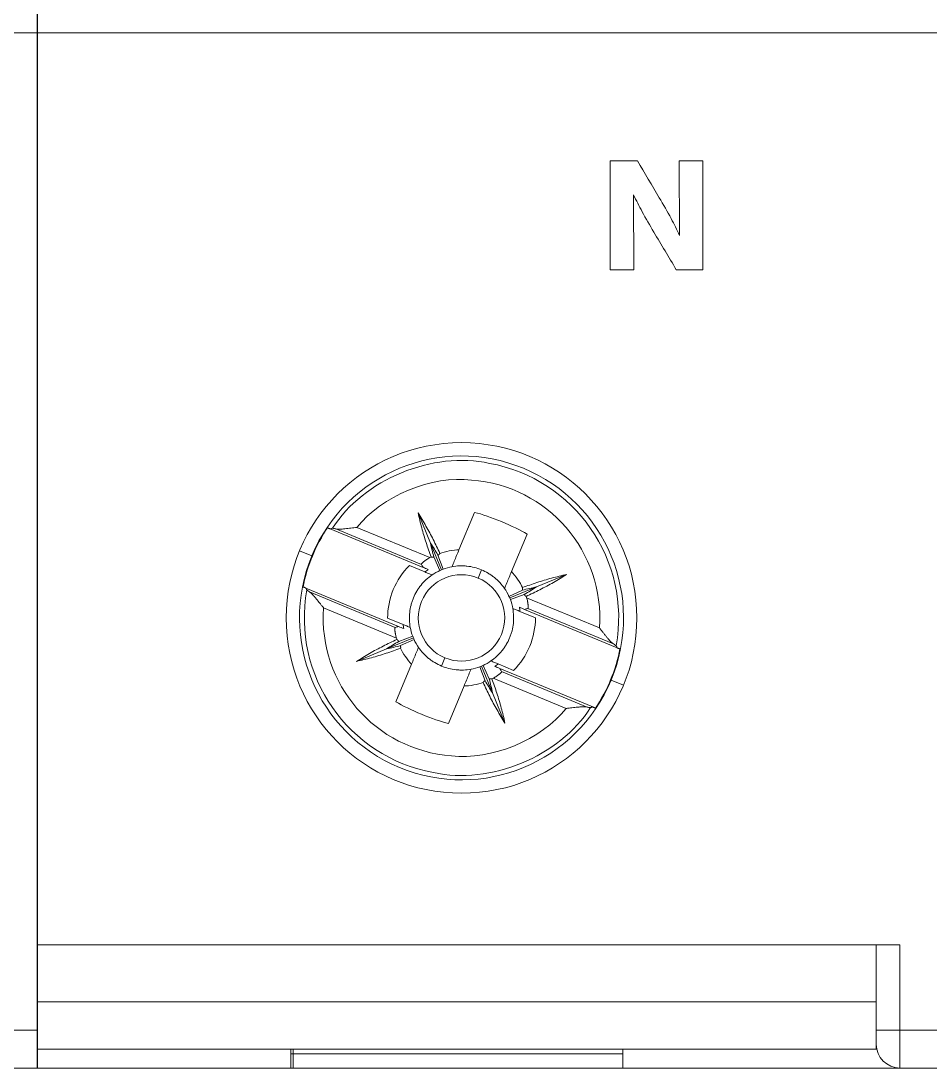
# Model space of a CAD drawing. Header units: millimetres. Extents: x 4137 to 6698, y 1400 to 3585.
# Drawn here: x 4670.22 to 4689.4, y 2776.75 to 2798.86 of the extents above; entities that cross this region are included whole.
import ezdxf

# ---------------------------------------------------------------- set-up
doc = ezdxf.new("R2010")
doc.units = ezdxf.units.MM
doc.layers.add('000-PI-Oprema', color=30, linetype='Continuous', lineweight=5)

msp = doc.modelspace()

# ---------------------------------------------------------------- linework, layer by layer
at = {"layer": '000-PI-Oprema', "color": 0, "linetype": 'ByBlock', "lineweight": 0, "ltscale": 0.25}
for p, q in [((4670.57, 2799.107), (4670.57, 2798.607)), ((4670.57, 2798.607), (4635.165, 2798.607)), ((4670.57, 2777.554), (4670.57, 2798.607)), ((4653.368, 2777.554), (4670.57, 2777.554)), ((4670.57, 2777.554), (4670.57, 2776.754)), ((4670.57, 2776.754), (4653.368, 2776.754))]:
    msp.add_line(p, q, dxfattribs=at)
for points in [[(4670.565, 2798.607), (4670.565, 2799.107)], [(4705.97, 2798.607), (4670.565, 2798.607)], [(4670.565, 2779.354), (4670.565, 2798.607)], [(4682.655, 2795.906), (4683.227, 2795.906)], [(4682.655, 2793.606), (4682.655, 2795.906)], [(4684.119, 2794.33), (4684.112, 2795.906)], [(4684.112, 2795.906), (4684.609, 2795.906)], [(4684.609, 2795.906), (4684.609, 2793.606)], [(4683.145, 2795.187), (4683.154, 2793.606)], [(4683.154, 2793.606), (4682.655, 2793.606)], [(4682.655, 2793.606), (4683.154, 2793.606)], [(4684.609, 2793.606), (4684.048, 2793.606)], [(4684.048, 2793.606), (4684.609, 2793.606)], [(4678.599, 2788.473), (4678.863, 2787.836)], [(4679.791, 2788.484), (4679.462, 2787.691)], [(4676.748, 2788.134), (4678.707, 2787.322)], [(4678.671, 2787.385), (4676.862, 2788.136)], [(4677.311, 2788.165), (4678.848, 2787.528)], [(4680.9, 2788.024), (4680.571, 2787.232)], [(4676.359, 2787.564), (4676.098, 2787.673)], [(4678.863, 2787.836), (4679.096, 2787.272)], [(4676.359, 2787.564), (4676.37, 2787.56)], [(4679.062, 2787.257), (4678.932, 2787.544)], [(4679.02, 2787.58), (4679.13, 2787.285)], [(4678.743, 2787.225), (4678.416, 2787.36)], [(4679.938, 2787.272), (4679.866, 2787.097)], [(4681.097, 2786.909), (4681.734, 2787.173)], [(4676.231, 2786.886), (4678.189, 2786.075)], [(4678.119, 2786.055), (4676.31, 2786.805)], [(4680.518, 2786.71), (4680.805, 2786.84)], [(4680.533, 2786.676), (4681.097, 2786.909)], [(4680.841, 2786.751), (4680.547, 2786.641)], [(4680.889, 2786.681), (4682.426, 2786.044)], [(4676.606, 2786.466), (4678.144, 2785.829)], [(4681.076, 2786.258), (4680.749, 2786.393)], [(4680.843, 2786.436), (4682.802, 2785.623)], [(4682.723, 2785.705), (4680.914, 2786.455)], [(4677.957, 2786.253), (4678.284, 2786.117)], [(4677.936, 2785.601), (4678.5, 2785.834)], [(4678.192, 2785.758), (4678.486, 2785.869)], [(4678.515, 2785.801), (4678.228, 2785.67)], [(4677.299, 2785.338), (4677.936, 2785.601)], [(4678.462, 2785.278), (4678.133, 2784.486)], [(4679.095, 2785.239), (4679.167, 2785.413)], [(4680.013, 2784.93), (4679.902, 2785.225)], [(4679.937, 2785.238), (4680.17, 2784.674)], [(4679.971, 2785.253), (4680.101, 2784.967)], [(4680.29, 2785.284), (4680.616, 2785.149)], [(4680.326, 2785.189), (4682.284, 2784.376)], [(4682.171, 2784.374), (4680.362, 2785.125)], [(4679.57, 2784.819), (4679.242, 2784.026)], [(4680.185, 2784.983), (4681.722, 2784.345)], [(4682.674, 2784.945), (4682.663, 2784.95)], [(4682.674, 2784.945), (4682.935, 2784.837)], [(4680.17, 2784.674), (4680.434, 2784.037)], [(4670.565, 2779.354), (4688.768, 2779.354)], [(4688.268, 2779.354), (4670.565, 2779.354)], [(4670.565, 2779.354), (4670.565, 2778.154)], [(4688.268, 2779.354), (4688.268, 2778.154)], [(4688.768, 2779.354), (4688.768, 2777.554)], [(4670.565, 2778.154), (4688.268, 2778.154)], [(4670.565, 2777.154), (4670.565, 2778.154)], [(4688.268, 2778.154), (4688.268, 2777.154)], [(4688.268, 2777.554), (4688.768, 2777.554)], [(4688.768, 2777.554), (4705.97, 2777.554)], [(4688.768, 2777.554), (4688.768, 2776.754)], [(4688.268, 2777.154), (4670.565, 2777.154)], [(4670.565, 2776.754), (4670.565, 2777.154)], [(4675.916, 2777.154), (4675.916, 2776.754)], [(4675.916, 2777.054), (4675.966, 2777.054)], [(4675.966, 2777.154), (4675.966, 2777.054)], [(4675.966, 2776.754), (4675.966, 2777.054)], [(4675.966, 2777.054), (4682.917, 2777.054)], [(4682.917, 2776.754), (4682.917, 2777.154)], [(4675.916, 2776.754), (4670.565, 2776.754)], [(4675.966, 2776.754), (4675.916, 2776.754)], [(4682.917, 2776.754), (4675.966, 2776.754)], [(4688.768, 2776.754), (4682.917, 2776.754)], [(4705.97, 2776.754), (4688.768, 2776.754)]]:
    msp.add_lwpolyline(points, dxfattribs=at)
for points, knots in [([(4683.227, 2795.906), (4683.381, 2795.647), (4683.535, 2795.387), (4683.689, 2795.126), (4683.775, 2794.98), (4683.861, 2794.834), (4683.941, 2794.684), (4684.003, 2794.568), (4684.061, 2794.448), (4684.119, 2794.33)], [0, 0, 0, 0, 1, 1, 1, 2, 2, 2, 3, 3, 3, 3]), ([(4684.048, 2793.606), (4683.89, 2793.87), (4683.732, 2794.136), (4683.574, 2794.401), (4683.49, 2794.543), (4683.407, 2794.685), (4683.328, 2794.83), (4683.265, 2794.948), (4683.205, 2795.068), (4683.145, 2795.187)], [0, 0, 0, 0, 1, 1, 1, 2, 2, 2, 3, 3, 3, 3]), ([(4683.145, 2795.187), (4683.205, 2795.068), (4683.265, 2794.948), (4683.328, 2794.83), (4683.407, 2794.685), (4683.49, 2794.543), (4683.574, 2794.401), (4683.732, 2794.136), (4683.89, 2793.87), (4684.048, 2793.606)], [0, 0, 0, 0, 1, 1, 1, 2, 2, 2, 3, 3, 3, 3]), ([(4682.674, 2784.945), (4683.397, 2786.689), (4682.57, 2788.69), (4680.826, 2789.413), (4679.082, 2790.136), (4677.082, 2789.308), (4676.359, 2787.564)], [0, 0, 0, 0, 1, 1, 1, 2, 2, 2, 2]), ([(4683.217, 2786.255), (4683.217, 2788.299), (4681.56, 2789.955), (4679.517, 2789.955), (4677.473, 2789.955), (4675.816, 2788.299), (4675.816, 2786.255), (4675.816, 2784.212), (4677.473, 2782.555), (4679.517, 2782.555), (4681.56, 2782.555), (4683.217, 2784.212), (4683.217, 2786.255), (4683.217, 2786.255), (4683.217, 2786.255), (4683.217, 2786.255)], [0, 0, 0, 0, 1, 1, 1, 2, 2, 2, 3, 3, 3, 4, 4, 4, 5, 5, 5, 5]), ([(4676.793, 2788.147), (4677.444, 2789.176), (4678.919, 2789.787), (4680.107, 2789.518), (4681.909, 2789.192), (4683.106, 2787.467), (4682.78, 2785.665)], [0, 0, 0, 0, 1, 1, 1, 2, 2, 2, 2]), ([(4677.311, 2788.165), (4677.819, 2788.822), (4678.904, 2789.271), (4679.727, 2789.165), (4681.335, 2789.049), (4682.543, 2787.651), (4682.426, 2786.044)], [0, 0, 0, 0, 1, 1, 1, 2, 2, 2, 2]), ([(4678.876, 2787.542), (4678.838, 2787.642), (4678.803, 2787.744), (4678.77, 2787.846), (4678.737, 2787.949), (4678.706, 2788.053), (4678.677, 2788.157), (4678.649, 2788.262), (4678.623, 2788.367), (4678.599, 2788.473)], [0, 0, 0, 0, 1, 1, 1, 2, 2, 2, 3, 3, 3, 3]), ([(4678.599, 2788.473), (4678.657, 2788.381), (4678.713, 2788.288), (4678.767, 2788.194), (4678.82, 2788.1), (4678.872, 2788.005), (4678.921, 2787.909), (4678.969, 2787.813), (4679.016, 2787.716), (4679.06, 2787.618)], [0, 0, 0, 0, 1, 1, 1, 2, 2, 2, 3, 3, 3, 3]), ([(4676.748, 2788.134), (4676.742, 2788.136), (4676.736, 2788.139), (4676.729, 2788.142), (4676.723, 2788.145), (4676.716, 2788.147), (4676.71, 2788.149), (4676.703, 2788.152), (4676.697, 2788.155), (4676.69, 2788.158)], [0, 0, 0, 0, 1, 1, 1, 2, 2, 2, 3, 3, 3, 3]), ([(4676.793, 2788.147), (4676.785, 2788.145), (4676.778, 2788.143), (4676.771, 2788.14), (4676.763, 2788.138), (4676.756, 2788.136), (4676.748, 2788.134)], [0, 0, 0, 0, 1, 1, 1, 2, 2, 2, 2]), ([(4676.793, 2788.147), (4676.797, 2788.148), (4676.805, 2788.148), (4676.817, 2788.146), (4676.822, 2788.145), (4676.829, 2788.144), (4676.837, 2788.142), (4676.844, 2788.14), (4676.853, 2788.138), (4676.862, 2788.136)], [0, 0, 0, 0, 1, 1, 1, 2, 2, 2, 3, 3, 3, 3]), ([(4676.862, 2788.136), (4676.872, 2788.133), (4676.884, 2788.131), (4676.899, 2788.13), (4676.913, 2788.129), (4676.928, 2788.129), (4676.945, 2788.129), (4676.962, 2788.13), (4676.979, 2788.131), (4676.998, 2788.132), (4677.017, 2788.134), (4677.036, 2788.135), (4677.056, 2788.137), (4677.076, 2788.139), (4677.097, 2788.141), (4677.118, 2788.143), (4677.139, 2788.146), (4677.161, 2788.148), (4677.182, 2788.151), (4677.204, 2788.153), (4677.226, 2788.156), (4677.247, 2788.158), (4677.268, 2788.16), (4677.29, 2788.163), (4677.311, 2788.165)], [0, 0, 0, 0, 1, 1, 1, 2, 2, 2, 3, 3, 3, 4, 4, 4, 5, 5, 5, 6, 6, 6, 7, 7, 7, 8, 8, 8, 8]), ([(4678.863, 2787.836), (4678.872, 2787.786), (4678.883, 2787.737), (4678.895, 2787.689), (4678.906, 2787.64), (4678.918, 2787.592), (4678.932, 2787.544)], [0, 0, 0, 0, 1, 1, 1, 2, 2, 2, 2]), ([(4678.863, 2787.836), (4678.89, 2787.794), (4678.917, 2787.752), (4678.943, 2787.709), (4678.969, 2787.666), (4678.995, 2787.624), (4679.02, 2787.58)], [0, 0, 0, 0, 1, 1, 1, 2, 2, 2, 2]), ([(4679.462, 2787.691), (4679.446, 2787.651), (4679.429, 2787.611), (4679.412, 2787.571), (4679.396, 2787.531), (4679.38, 2787.492), (4679.364, 2787.453), (4679.347, 2787.414), (4679.331, 2787.375), (4679.315, 2787.336)], [0, 0, 0, 0, 1, 1, 1, 2, 2, 2, 3, 3, 3, 3]), ([(4676.359, 2787.564), (4675.635, 2785.821), (4676.463, 2783.82), (4678.207, 2783.098), (4679.951, 2782.374), (4681.951, 2783.202), (4682.674, 2784.945)], [0, 0, 0, 0, 1, 1, 1, 2, 2, 2, 2]), ([(4678.848, 2787.528), (4678.824, 2787.515), (4678.801, 2787.502), (4678.779, 2787.487), (4678.768, 2787.48), (4678.758, 2787.473), (4678.748, 2787.466), (4678.738, 2787.458), (4678.728, 2787.451), (4678.72, 2787.444), (4678.716, 2787.44), (4678.712, 2787.437), (4678.708, 2787.434), (4678.704, 2787.43), (4678.7, 2787.427), (4678.697, 2787.424), (4678.694, 2787.42), (4678.691, 2787.418), (4678.688, 2787.415), (4678.686, 2787.412), (4678.683, 2787.409), (4678.681, 2787.407), (4678.677, 2787.401), (4678.673, 2787.397), (4678.672, 2787.394), (4678.67, 2787.39), (4678.67, 2787.387), (4678.671, 2787.385)], [0, 0, 0, 0, 1, 1, 1, 2, 2, 2, 3, 3, 3, 4, 4, 4, 5, 5, 5, 6, 6, 6, 7, 7, 7, 8, 8, 8, 9, 9, 9, 9]), ([(4678.932, 2787.544), (4678.927, 2787.542), (4678.923, 2787.542), (4678.919, 2787.541), (4678.915, 2787.54), (4678.912, 2787.54), (4678.908, 2787.54), (4678.905, 2787.539), (4678.902, 2787.539), (4678.899, 2787.539), (4678.896, 2787.539), (4678.894, 2787.539), (4678.891, 2787.539), (4678.888, 2787.54), (4678.886, 2787.54), (4678.883, 2787.54), (4678.881, 2787.541), (4678.878, 2787.541), (4678.876, 2787.542)], [0, 0, 0, 0, 1, 1, 1, 2, 2, 2, 3, 3, 3, 4, 4, 4, 5, 5, 5, 6, 6, 6, 6]), ([(4679.06, 2787.618), (4679.059, 2787.616), (4679.058, 2787.614), (4679.056, 2787.612), (4679.055, 2787.61), (4679.053, 2787.608), (4679.052, 2787.606), (4679.05, 2787.604), (4679.048, 2787.602), (4679.046, 2787.6), (4679.044, 2787.597), (4679.042, 2787.595), (4679.039, 2787.593), (4679.037, 2787.591), (4679.034, 2787.589), (4679.031, 2787.587), (4679.027, 2787.585), (4679.024, 2787.582), (4679.02, 2787.58)], [0, 0, 0, 0, 1, 1, 1, 2, 2, 2, 3, 3, 3, 4, 4, 4, 5, 5, 5, 6, 6, 6, 6]), ([(4678.416, 2787.36), (4678.274, 2787.219), (4678.156, 2787.043), (4678.077, 2786.852), (4677.998, 2786.661), (4677.957, 2786.454), (4677.957, 2786.253)], [0, 0, 0, 0, 1, 1, 1, 2, 2, 2, 2]), ([(4679.167, 2785.413), (4678.702, 2785.606), (4678.481, 2786.139), (4678.674, 2786.605), (4678.867, 2787.07), (4679.4, 2787.29), (4679.866, 2787.097)], [0, 0, 0, 0, 1, 1, 1, 2, 2, 2, 2]), ([(4678.671, 2787.385), (4678.677, 2787.375), (4678.683, 2787.364), (4678.689, 2787.354), (4678.695, 2787.343), (4678.701, 2787.332), (4678.707, 2787.322)], [0, 0, 0, 0, 1, 1, 1, 2, 2, 2, 2]), ([(4678.814, 2787.277), (4678.796, 2787.285), (4678.778, 2787.292), (4678.76, 2787.299), (4678.743, 2787.307), (4678.725, 2787.314), (4678.707, 2787.322)], [0, 0, 0, 0, 1, 1, 1, 2, 2, 2, 2]), ([(4678.894, 2787.163), (4678.87, 2787.173), (4678.844, 2787.183), (4678.819, 2787.194), (4678.794, 2787.204), (4678.769, 2787.215), (4678.743, 2787.225)], [0, 0, 0, 0, 1, 1, 1, 2, 2, 2, 2]), ([(4679.938, 2787.272), (4679.889, 2787.292), (4679.838, 2787.308), (4679.787, 2787.321), (4679.736, 2787.334), (4679.685, 2787.343), (4679.632, 2787.349), (4679.606, 2787.352), (4679.579, 2787.354), (4679.553, 2787.354), (4679.526, 2787.355), (4679.5, 2787.355), (4679.473, 2787.354), (4679.42, 2787.352), (4679.368, 2787.347), (4679.315, 2787.336)], [0, 0, 0, 0, 1, 1, 1, 2, 2, 2, 3, 3, 3, 4, 4, 4, 5, 5, 5, 5]), ([(4680.424, 2786.877), (4680.394, 2786.921), (4680.361, 2786.962), (4680.325, 2787.001), (4680.29, 2787.039), (4680.251, 2787.075), (4680.21, 2787.108), (4680.189, 2787.126), (4680.168, 2787.141), (4680.146, 2787.157), (4680.125, 2787.172), (4680.102, 2787.186), (4680.079, 2787.2), (4680.034, 2787.227), (4679.987, 2787.251), (4679.938, 2787.272)], [0, 0, 0, 0, 1, 1, 1, 2, 2, 2, 3, 3, 3, 4, 4, 4, 5, 5, 5, 5]), ([(4680.424, 2786.877), (4680.44, 2786.915), (4680.456, 2786.954), (4680.472, 2786.993), (4680.488, 2787.032), (4680.505, 2787.071), (4680.521, 2787.111), (4680.538, 2787.151), (4680.554, 2787.191), (4680.571, 2787.232)], [0, 0, 0, 0, 1, 1, 1, 2, 2, 2, 3, 3, 3, 3]), ([(4678.894, 2787.163), (4678.851, 2787.132), (4678.81, 2787.099), (4678.771, 2787.063), (4678.732, 2787.028), (4678.696, 2786.99), (4678.663, 2786.948), (4678.655, 2786.938), (4678.646, 2786.928), (4678.638, 2786.917), (4678.63, 2786.906), (4678.622, 2786.895), (4678.615, 2786.885), (4678.599, 2786.863), (4678.585, 2786.841), (4678.572, 2786.818), (4678.544, 2786.773), (4678.521, 2786.726), (4678.501, 2786.678), (4678.491, 2786.653), (4678.481, 2786.628), (4678.473, 2786.603), (4678.464, 2786.578), (4678.457, 2786.552), (4678.451, 2786.527), (4678.437, 2786.475), (4678.429, 2786.423), (4678.423, 2786.371), (4678.418, 2786.319), (4678.415, 2786.266), (4678.418, 2786.213), (4678.419, 2786.16), (4678.425, 2786.106), (4678.435, 2786.054)], [0, 0, 0, 0, 1, 1, 1, 2, 2, 2, 3, 3, 3, 4, 4, 4, 5, 5, 5, 6, 6, 6, 7, 7, 7, 8, 8, 8, 9, 9, 9, 10, 10, 10, 11, 11, 11, 11]), ([(4679.866, 2787.097), (4680.331, 2786.904), (4680.552, 2786.371), (4680.359, 2785.906), (4680.166, 2785.44), (4679.632, 2785.22), (4679.167, 2785.413)], [0, 0, 0, 0, 1, 1, 1, 2, 2, 2, 2]), ([(4680.803, 2786.895), (4680.904, 2786.933), (4681.005, 2786.968), (4681.108, 2787.002), (4681.21, 2787.035), (4681.314, 2787.066), (4681.418, 2787.095), (4681.523, 2787.123), (4681.628, 2787.149), (4681.734, 2787.173)], [0, 0, 0, 0, 1, 1, 1, 2, 2, 2, 3, 3, 3, 3]), ([(4681.734, 2787.173), (4681.642, 2787.114), (4681.549, 2787.059), (4681.455, 2787.005), (4681.361, 2786.951), (4681.266, 2786.9), (4681.17, 2786.851), (4681.074, 2786.802), (4680.977, 2786.756), (4680.88, 2786.711)], [0, 0, 0, 0, 1, 1, 1, 2, 2, 2, 3, 3, 3, 3]), ([(4682.24, 2784.363), (4681.589, 2783.334), (4680.114, 2782.723), (4678.926, 2782.992), (4677.124, 2783.318), (4675.927, 2785.043), (4676.253, 2786.846)], [0, 0, 0, 0, 1, 1, 1, 2, 2, 2, 2]), ([(4676.173, 2786.911), (4676.18, 2786.908), (4676.186, 2786.905), (4676.193, 2786.902), (4676.199, 2786.9), (4676.205, 2786.897), (4676.212, 2786.895), (4676.218, 2786.892), (4676.225, 2786.889), (4676.231, 2786.886)], [0, 0, 0, 0, 1, 1, 1, 2, 2, 2, 3, 3, 3, 3]), ([(4676.231, 2786.886), (4676.235, 2786.88), (4676.238, 2786.873), (4676.242, 2786.866), (4676.246, 2786.86), (4676.25, 2786.853), (4676.253, 2786.846)], [0, 0, 0, 0, 1, 1, 1, 2, 2, 2, 2]), ([(4676.31, 2786.805), (4676.293, 2786.814), (4676.281, 2786.822), (4676.271, 2786.829), (4676.266, 2786.833), (4676.262, 2786.835), (4676.26, 2786.838), (4676.256, 2786.841), (4676.254, 2786.844), (4676.253, 2786.846)], [0, 0, 0, 0, 1, 1, 1, 2, 2, 2, 3, 3, 3, 3]), ([(4676.606, 2786.466), (4676.603, 2786.47), (4676.6, 2786.474), (4676.596, 2786.479), (4676.593, 2786.483), (4676.59, 2786.487), (4676.587, 2786.491), (4676.58, 2786.499), (4676.574, 2786.507), (4676.567, 2786.516), (4676.554, 2786.532), (4676.541, 2786.548), (4676.528, 2786.564), (4676.503, 2786.596), (4676.478, 2786.628), (4676.452, 2786.659), (4676.446, 2786.667), (4676.439, 2786.675), (4676.433, 2786.682), (4676.427, 2786.689), (4676.421, 2786.697), (4676.415, 2786.705), (4676.402, 2786.718), (4676.39, 2786.732), (4676.378, 2786.745), (4676.366, 2786.758), (4676.354, 2786.77), (4676.343, 2786.78), (4676.337, 2786.785), (4676.332, 2786.79), (4676.326, 2786.794), (4676.32, 2786.798), (4676.315, 2786.802), (4676.31, 2786.805)], [0, 0, 0, 0, 1, 1, 1, 2, 2, 2, 3, 3, 3, 4, 4, 4, 5, 5, 5, 6, 6, 6, 7, 7, 7, 8, 8, 8, 9, 9, 9, 10, 10, 10, 11, 11, 11, 11]), ([(4680.805, 2786.84), (4680.804, 2786.844), (4680.803, 2786.849), (4680.802, 2786.853), (4680.802, 2786.856), (4680.801, 2786.86), (4680.801, 2786.863), (4680.8, 2786.866), (4680.8, 2786.869), (4680.8, 2786.872), (4680.8, 2786.875), (4680.8, 2786.878), (4680.801, 2786.88), (4680.801, 2786.883), (4680.801, 2786.886), (4680.802, 2786.888), (4680.802, 2786.891), (4680.803, 2786.893), (4680.803, 2786.895)], [0, 0, 0, 0, 1, 1, 1, 2, 2, 2, 3, 3, 3, 4, 4, 4, 5, 5, 5, 6, 6, 6, 6]), ([(4681.097, 2786.909), (4681.048, 2786.899), (4680.999, 2786.888), (4680.95, 2786.877), (4680.901, 2786.865), (4680.853, 2786.853), (4680.805, 2786.84)], [0, 0, 0, 0, 1, 1, 1, 2, 2, 2, 2]), ([(4681.097, 2786.909), (4681.055, 2786.882), (4681.013, 2786.855), (4680.97, 2786.828), (4680.928, 2786.802), (4680.885, 2786.776), (4680.841, 2786.751)], [0, 0, 0, 0, 1, 1, 1, 2, 2, 2, 2]), ([(4680.88, 2786.711), (4680.877, 2786.712), (4680.875, 2786.713), (4680.873, 2786.715), (4680.871, 2786.716), (4680.869, 2786.718), (4680.867, 2786.72), (4680.865, 2786.722), (4680.863, 2786.723), (4680.861, 2786.725), (4680.859, 2786.727), (4680.857, 2786.73), (4680.855, 2786.732), (4680.853, 2786.735), (4680.85, 2786.738), (4680.848, 2786.741), (4680.846, 2786.744), (4680.844, 2786.747), (4680.841, 2786.751)], [0, 0, 0, 0, 1, 1, 1, 2, 2, 2, 3, 3, 3, 4, 4, 4, 5, 5, 5, 6, 6, 6, 6]), ([(4680.914, 2786.455), (4680.916, 2786.456), (4680.917, 2786.458), (4680.919, 2786.462), (4680.919, 2786.463), (4680.92, 2786.465), (4680.92, 2786.468), (4680.921, 2786.471), (4680.921, 2786.474), (4680.921, 2786.477), (4680.922, 2786.481), (4680.922, 2786.484), (4680.922, 2786.488), (4680.922, 2786.492), (4680.922, 2786.496), (4680.922, 2786.501), (4680.922, 2786.51), (4680.922, 2786.521), (4680.921, 2786.531), (4680.92, 2786.536), (4680.919, 2786.543), (4680.919, 2786.548), (4680.918, 2786.554), (4680.917, 2786.56), (4680.916, 2786.566), (4680.915, 2786.572), (4680.915, 2786.578), (4680.913, 2786.585), (4680.912, 2786.591), (4680.911, 2786.597), (4680.91, 2786.604), (4680.904, 2786.629), (4680.897, 2786.656), (4680.889, 2786.681)], [0, 0, 0, 0, 1, 1, 1, 2, 2, 2, 3, 3, 3, 4, 4, 4, 5, 5, 5, 6, 6, 6, 7, 7, 7, 8, 8, 8, 9, 9, 9, 10, 10, 10, 11, 11, 11, 11]), ([(4681.722, 2784.345), (4681.214, 2783.688), (4680.129, 2783.239), (4679.305, 2783.345), (4677.698, 2783.462), (4676.49, 2784.859), (4676.606, 2786.466)], [0, 0, 0, 0, 1, 1, 1, 2, 2, 2, 2]), ([(4680.138, 2785.348), (4680.182, 2785.377), (4680.223, 2785.411), (4680.262, 2785.446), (4680.301, 2785.482), (4680.336, 2785.521), (4680.37, 2785.561), (4680.378, 2785.572), (4680.387, 2785.583), (4680.395, 2785.593), (4680.403, 2785.603), (4680.411, 2785.614), (4680.418, 2785.626), (4680.433, 2785.647), (4680.448, 2785.67), (4680.461, 2785.692), (4680.488, 2785.737), (4680.512, 2785.784), (4680.532, 2785.833), (4680.542, 2785.857), (4680.551, 2785.882), (4680.56, 2785.907), (4680.568, 2785.932), (4680.576, 2785.958), (4680.582, 2785.984), (4680.595, 2786.035), (4680.604, 2786.086), (4680.61, 2786.139), (4680.615, 2786.191), (4680.618, 2786.244), (4680.615, 2786.297), (4680.613, 2786.351), (4680.608, 2786.403), (4680.598, 2786.456)], [0, 0, 0, 0, 1, 1, 1, 2, 2, 2, 3, 3, 3, 4, 4, 4, 5, 5, 5, 6, 6, 6, 7, 7, 7, 8, 8, 8, 9, 9, 9, 10, 10, 10, 11, 11, 11, 11]), ([(4680.749, 2786.393), (4680.724, 2786.404), (4680.699, 2786.414), (4680.673, 2786.425), (4680.648, 2786.435), (4680.623, 2786.445), (4680.598, 2786.456)], [0, 0, 0, 0, 1, 1, 1, 2, 2, 2, 2]), ([(4680.843, 2786.436), (4680.826, 2786.443), (4680.808, 2786.45), (4680.79, 2786.458), (4680.772, 2786.465), (4680.754, 2786.472), (4680.737, 2786.48)], [0, 0, 0, 0, 1, 1, 1, 2, 2, 2, 2]), ([(4680.843, 2786.436), (4680.855, 2786.439), (4680.867, 2786.442), (4680.879, 2786.445), (4680.89, 2786.449), (4680.902, 2786.452), (4680.914, 2786.455)], [0, 0, 0, 0, 1, 1, 1, 2, 2, 2, 2]), ([(4678.284, 2786.117), (4678.309, 2786.106), (4678.334, 2786.095), (4678.36, 2786.085), (4678.384, 2786.075), (4678.41, 2786.064), (4678.435, 2786.054)], [0, 0, 0, 0, 1, 1, 1, 2, 2, 2, 2]), ([(4680.616, 2785.149), (4680.759, 2785.292), (4680.877, 2785.467), (4680.956, 2785.658), (4681.035, 2785.849), (4681.076, 2786.056), (4681.076, 2786.258)], [0, 0, 0, 0, 1, 1, 1, 2, 2, 2, 2]), ([(4678.119, 2786.055), (4678.117, 2786.054), (4678.115, 2786.052), (4678.114, 2786.049), (4678.114, 2786.047), (4678.113, 2786.044), (4678.112, 2786.042), (4678.112, 2786.039), (4678.112, 2786.036), (4678.111, 2786.033), (4678.111, 2786.029), (4678.111, 2786.026), (4678.111, 2786.022), (4678.11, 2786.018), (4678.11, 2786.013), (4678.11, 2786.009), (4678.111, 2786), (4678.111, 2785.99), (4678.112, 2785.979), (4678.113, 2785.973), (4678.113, 2785.968), (4678.114, 2785.962), (4678.115, 2785.956), (4678.116, 2785.95), (4678.116, 2785.944), (4678.117, 2785.938), (4678.118, 2785.932), (4678.12, 2785.925), (4678.121, 2785.919), (4678.122, 2785.913), (4678.123, 2785.907), (4678.129, 2785.88), (4678.136, 2785.855), (4678.144, 2785.829)], [0, 0, 0, 0, 1, 1, 1, 2, 2, 2, 3, 3, 3, 4, 4, 4, 5, 5, 5, 6, 6, 6, 7, 7, 7, 8, 8, 8, 9, 9, 9, 10, 10, 10, 11, 11, 11, 11]), ([(4678.189, 2786.075), (4678.178, 2786.071), (4678.166, 2786.068), (4678.154, 2786.064), (4678.143, 2786.062), (4678.131, 2786.058), (4678.119, 2786.055)], [0, 0, 0, 0, 1, 1, 1, 2, 2, 2, 2]), ([(4678.189, 2786.075), (4678.207, 2786.067), (4678.225, 2786.06), (4678.243, 2786.052), (4678.261, 2786.045), (4678.278, 2786.038), (4678.296, 2786.03)], [0, 0, 0, 0, 1, 1, 1, 2, 2, 2, 2]), ([(4682.426, 2786.044), (4682.44, 2786.027), (4682.453, 2786.011), (4682.467, 2785.993), (4682.48, 2785.977), (4682.493, 2785.96), (4682.507, 2785.943), (4682.52, 2785.926), (4682.533, 2785.909), (4682.547, 2785.893), (4682.56, 2785.876), (4682.573, 2785.86), (4682.586, 2785.845), (4682.598, 2785.829), (4682.611, 2785.814), (4682.623, 2785.8), (4682.636, 2785.785), (4682.648, 2785.772), (4682.659, 2785.76), (4682.671, 2785.748), (4682.682, 2785.737), (4682.693, 2785.727), (4682.704, 2785.719), (4682.714, 2785.711), (4682.723, 2785.705)], [0, 0, 0, 0, 1, 1, 1, 2, 2, 2, 3, 3, 3, 4, 4, 4, 5, 5, 5, 6, 6, 6, 7, 7, 7, 8, 8, 8, 8]), ([(4677.299, 2785.338), (4677.391, 2785.395), (4677.483, 2785.451), (4677.578, 2785.505), (4677.671, 2785.559), (4677.766, 2785.61), (4677.863, 2785.659), (4677.959, 2785.708), (4678.055, 2785.755), (4678.153, 2785.799)], [0, 0, 0, 0, 1, 1, 1, 2, 2, 2, 3, 3, 3, 3]), ([(4677.936, 2785.601), (4677.978, 2785.629), (4678.02, 2785.656), (4678.062, 2785.682), (4678.105, 2785.708), (4678.148, 2785.734), (4678.192, 2785.758)], [0, 0, 0, 0, 1, 1, 1, 2, 2, 2, 2]), ([(4677.936, 2785.601), (4677.985, 2785.611), (4678.034, 2785.621), (4678.083, 2785.633), (4678.131, 2785.645), (4678.18, 2785.657), (4678.228, 2785.67)], [0, 0, 0, 0, 1, 1, 1, 2, 2, 2, 2]), ([(4678.153, 2785.799), (4678.155, 2785.798), (4678.157, 2785.796), (4678.159, 2785.795), (4678.162, 2785.794), (4678.164, 2785.792), (4678.166, 2785.79), (4678.168, 2785.789), (4678.17, 2785.787), (4678.172, 2785.785), (4678.174, 2785.783), (4678.176, 2785.781), (4678.178, 2785.778), (4678.18, 2785.775), (4678.183, 2785.772), (4678.185, 2785.77), (4678.187, 2785.766), (4678.189, 2785.763), (4678.192, 2785.758)], [0, 0, 0, 0, 1, 1, 1, 2, 2, 2, 3, 3, 3, 4, 4, 4, 5, 5, 5, 6, 6, 6, 6]), ([(4678.228, 2785.67), (4678.229, 2785.665), (4678.23, 2785.661), (4678.231, 2785.658), (4678.231, 2785.654), (4678.232, 2785.65), (4678.232, 2785.647), (4678.233, 2785.644), (4678.233, 2785.641), (4678.233, 2785.638), (4678.233, 2785.635), (4678.233, 2785.632), (4678.232, 2785.63), (4678.232, 2785.627), (4678.231, 2785.624), (4678.231, 2785.622), (4678.231, 2785.619), (4678.23, 2785.617), (4678.229, 2785.614)], [0, 0, 0, 0, 1, 1, 1, 2, 2, 2, 3, 3, 3, 4, 4, 4, 5, 5, 5, 6, 6, 6, 6]), ([(4682.723, 2785.705), (4682.739, 2785.696), (4682.752, 2785.688), (4682.762, 2785.681), (4682.767, 2785.677), (4682.77, 2785.674), (4682.773, 2785.672), (4682.776, 2785.669), (4682.778, 2785.666), (4682.78, 2785.665)], [0, 0, 0, 0, 1, 1, 1, 2, 2, 2, 3, 3, 3, 3]), ([(4682.802, 2785.623), (4682.798, 2785.63), (4682.794, 2785.637), (4682.791, 2785.644), (4682.787, 2785.651), (4682.783, 2785.658), (4682.78, 2785.665)], [0, 0, 0, 0, 1, 1, 1, 2, 2, 2, 2]), ([(4678.229, 2785.614), (4678.129, 2785.577), (4678.028, 2785.541), (4677.925, 2785.508), (4677.823, 2785.475), (4677.719, 2785.444), (4677.614, 2785.416), (4677.51, 2785.387), (4677.405, 2785.361), (4677.299, 2785.338)], [0, 0, 0, 0, 1, 1, 1, 2, 2, 2, 3, 3, 3, 3]), ([(4678.609, 2785.633), (4678.593, 2785.595), (4678.577, 2785.556), (4678.561, 2785.517), (4678.545, 2785.478), (4678.528, 2785.439), (4678.512, 2785.399), (4678.495, 2785.359), (4678.479, 2785.319), (4678.462, 2785.278)], [0, 0, 0, 0, 1, 1, 1, 2, 2, 2, 3, 3, 3, 3]), ([(4678.609, 2785.633), (4678.639, 2785.589), (4678.672, 2785.548), (4678.708, 2785.51), (4678.743, 2785.471), (4678.782, 2785.435), (4678.823, 2785.402), (4678.843, 2785.385), (4678.865, 2785.369), (4678.887, 2785.353), (4678.908, 2785.338), (4678.93, 2785.324), (4678.953, 2785.311), (4678.998, 2785.283), (4679.046, 2785.259), (4679.095, 2785.239)], [0, 0, 0, 0, 1, 1, 1, 2, 2, 2, 3, 3, 3, 4, 4, 4, 5, 5, 5, 5]), ([(4682.86, 2785.599), (4682.853, 2785.602), (4682.847, 2785.605), (4682.84, 2785.608), (4682.834, 2785.61), (4682.827, 2785.613), (4682.821, 2785.616), (4682.814, 2785.618), (4682.808, 2785.621), (4682.802, 2785.623)], [0, 0, 0, 0, 1, 1, 1, 2, 2, 2, 3, 3, 3, 3]), ([(4679.095, 2785.239), (4679.144, 2785.218), (4679.194, 2785.202), (4679.245, 2785.189), (4679.296, 2785.176), (4679.348, 2785.167), (4679.401, 2785.162), (4679.427, 2785.158), (4679.454, 2785.157), (4679.48, 2785.156), (4679.507, 2785.155), (4679.533, 2785.155), (4679.56, 2785.156), (4679.612, 2785.158), (4679.665, 2785.164), (4679.718, 2785.174)], [0, 0, 0, 0, 1, 1, 1, 2, 2, 2, 3, 3, 3, 4, 4, 4, 5, 5, 5, 5]), ([(4680.138, 2785.348), (4680.163, 2785.338), (4680.188, 2785.326), (4680.214, 2785.316), (4680.239, 2785.306), (4680.264, 2785.295), (4680.29, 2785.284)], [0, 0, 0, 0, 1, 1, 1, 2, 2, 2, 2]), ([(4680.219, 2785.233), (4680.237, 2785.225), (4680.255, 2785.218), (4680.272, 2785.211), (4680.29, 2785.203), (4680.308, 2785.196), (4680.326, 2785.189)], [0, 0, 0, 0, 1, 1, 1, 2, 2, 2, 2]), ([(4679.57, 2784.819), (4679.587, 2784.859), (4679.604, 2784.899), (4679.621, 2784.939), (4679.637, 2784.979), (4679.653, 2785.018), (4679.669, 2785.057), (4679.685, 2785.096), (4679.702, 2785.135), (4679.718, 2785.174)], [0, 0, 0, 0, 1, 1, 1, 2, 2, 2, 3, 3, 3, 3]), ([(4680.185, 2784.983), (4680.209, 2784.995), (4680.232, 2785.009), (4680.254, 2785.023), (4680.265, 2785.03), (4680.275, 2785.037), (4680.285, 2785.045), (4680.295, 2785.052), (4680.304, 2785.059), (4680.313, 2785.066), (4680.317, 2785.069), (4680.321, 2785.073), (4680.325, 2785.076), (4680.329, 2785.08), (4680.332, 2785.083), (4680.336, 2785.086), (4680.339, 2785.089), (4680.342, 2785.092), (4680.345, 2785.095), (4680.347, 2785.098), (4680.35, 2785.101), (4680.352, 2785.103), (4680.356, 2785.109), (4680.359, 2785.113), (4680.361, 2785.116), (4680.363, 2785.12), (4680.363, 2785.123), (4680.362, 2785.125)], [0, 0, 0, 0, 1, 1, 1, 2, 2, 2, 3, 3, 3, 4, 4, 4, 5, 5, 5, 6, 6, 6, 7, 7, 7, 8, 8, 8, 9, 9, 9, 9]), ([(4680.362, 2785.125), (4680.356, 2785.135), (4680.35, 2785.146), (4680.344, 2785.156), (4680.338, 2785.167), (4680.332, 2785.178), (4680.326, 2785.189)], [0, 0, 0, 0, 1, 1, 1, 2, 2, 2, 2]), ([(4679.972, 2784.892), (4679.973, 2784.894), (4679.975, 2784.896), (4679.976, 2784.898), (4679.978, 2784.9), (4679.98, 2784.902), (4679.981, 2784.904), (4679.983, 2784.906), (4679.985, 2784.908), (4679.987, 2784.91), (4679.989, 2784.912), (4679.991, 2784.914), (4679.994, 2784.917), (4679.996, 2784.919), (4679.999, 2784.921), (4680.002, 2784.923), (4680.005, 2784.925), (4680.009, 2784.928), (4680.013, 2784.93)], [0, 0, 0, 0, 1, 1, 1, 2, 2, 2, 3, 3, 3, 4, 4, 4, 5, 5, 5, 6, 6, 6, 6]), ([(4680.434, 2784.037), (4680.376, 2784.129), (4680.32, 2784.222), (4680.266, 2784.316), (4680.213, 2784.41), (4680.161, 2784.505), (4680.113, 2784.601), (4680.063, 2784.697), (4680.017, 2784.794), (4679.972, 2784.892)], [0, 0, 0, 0, 1, 1, 1, 2, 2, 2, 3, 3, 3, 3]), ([(4680.17, 2784.674), (4680.143, 2784.716), (4680.116, 2784.759), (4680.09, 2784.801), (4680.063, 2784.843), (4680.038, 2784.887), (4680.013, 2784.93)], [0, 0, 0, 0, 1, 1, 1, 2, 2, 2, 2]), ([(4680.101, 2784.967), (4680.106, 2784.968), (4680.11, 2784.969), (4680.114, 2784.97), (4680.117, 2784.97), (4680.121, 2784.97), (4680.124, 2784.971), (4680.128, 2784.971), (4680.13, 2784.971), (4680.134, 2784.971), (4680.137, 2784.971), (4680.139, 2784.971), (4680.142, 2784.971), (4680.145, 2784.971), (4680.147, 2784.97), (4680.15, 2784.97), (4680.152, 2784.97), (4680.155, 2784.969), (4680.157, 2784.968)], [0, 0, 0, 0, 1, 1, 1, 2, 2, 2, 3, 3, 3, 4, 4, 4, 5, 5, 5, 6, 6, 6, 6]), ([(4680.17, 2784.674), (4680.161, 2784.724), (4680.15, 2784.773), (4680.138, 2784.821), (4680.127, 2784.87), (4680.115, 2784.919), (4680.101, 2784.967)], [0, 0, 0, 0, 1, 1, 1, 2, 2, 2, 2]), ([(4680.157, 2784.968), (4680.194, 2784.868), (4680.23, 2784.766), (4680.263, 2784.664), (4680.296, 2784.561), (4680.327, 2784.458), (4680.356, 2784.353), (4680.384, 2784.249), (4680.41, 2784.143), (4680.434, 2784.037)], [0, 0, 0, 0, 1, 1, 1, 2, 2, 2, 3, 3, 3, 3]), ([(4682.171, 2784.374), (4682.16, 2784.378), (4682.146, 2784.379), (4682.131, 2784.38), (4682.123, 2784.38), (4682.115, 2784.38), (4682.107, 2784.381), (4682.098, 2784.381), (4682.09, 2784.38), (4682.081, 2784.38), (4682.063, 2784.38), (4682.045, 2784.379), (4682.026, 2784.377), (4682.017, 2784.376), (4682.007, 2784.376), (4681.997, 2784.375), (4681.988, 2784.374), (4681.978, 2784.373), (4681.968, 2784.372), (4681.928, 2784.368), (4681.887, 2784.364), (4681.846, 2784.359), (4681.826, 2784.356), (4681.805, 2784.354), (4681.785, 2784.352), (4681.774, 2784.351), (4681.764, 2784.349), (4681.753, 2784.349), (4681.743, 2784.347), (4681.732, 2784.346), (4681.722, 2784.345)], [0, 0, 0, 0, 1, 1, 1, 2, 2, 2, 3, 3, 3, 4, 4, 4, 5, 5, 5, 6, 6, 6, 7, 7, 7, 8, 8, 8, 9, 9, 9, 10, 10, 10, 10]), ([(4682.24, 2784.363), (4682.235, 2784.362), (4682.227, 2784.362), (4682.216, 2784.364), (4682.21, 2784.365), (4682.204, 2784.367), (4682.196, 2784.368), (4682.189, 2784.37), (4682.18, 2784.372), (4682.171, 2784.374)], [0, 0, 0, 0, 1, 1, 1, 2, 2, 2, 3, 3, 3, 3]), ([(4682.24, 2784.363), (4682.247, 2784.365), (4682.255, 2784.367), (4682.262, 2784.369), (4682.27, 2784.372), (4682.277, 2784.374), (4682.284, 2784.376)], [0, 0, 0, 0, 1, 1, 1, 2, 2, 2, 2]), ([(4682.284, 2784.376), (4682.291, 2784.374), (4682.297, 2784.371), (4682.304, 2784.368), (4682.31, 2784.366), (4682.317, 2784.363), (4682.323, 2784.36), (4682.329, 2784.358), (4682.336, 2784.355), (4682.342, 2784.352)], [0, 0, 0, 0, 1, 1, 1, 2, 2, 2, 3, 3, 3, 3])]:
    msp.add_open_spline(points, degree=3, knots=knots, dxfattribs=at)
for points in [[(4679.791, 2788.484), (4680.097, 2788.409), (4680.631, 2788.188), (4680.9, 2788.024)], [(4676.69, 2788.158), (4676.588, 2788.014), (4676.432, 2787.725), (4676.37, 2787.56)], [(4679.462, 2787.691), (4679.354, 2787.692), (4679.162, 2787.657), (4679.06, 2787.618)], [(4676.37, 2787.56), (4676.297, 2787.399), (4676.202, 2787.084), (4676.173, 2786.911)], [(4678.876, 2787.542), (4678.869, 2787.538), (4678.855, 2787.531), (4678.848, 2787.528)], [(4678.814, 2787.277), (4678.795, 2787.265), (4678.76, 2787.239), (4678.743, 2787.225)], [(4678.894, 2787.163), (4678.935, 2787.192), (4679.016, 2787.238), (4679.062, 2787.257)], [(4679.096, 2787.272), (4679.087, 2787.268), (4679.07, 2787.261), (4679.062, 2787.257)], [(4679.13, 2787.285), (4679.122, 2787.282), (4679.104, 2787.275), (4679.096, 2787.272)], [(4679.13, 2787.285), (4679.176, 2787.304), (4679.266, 2787.329), (4679.315, 2787.336)], [(4680.803, 2786.895), (4680.759, 2786.995), (4680.648, 2787.155), (4680.571, 2787.232)], [(4680.518, 2786.71), (4680.499, 2786.756), (4680.453, 2786.837), (4680.424, 2786.877)], [(4680.533, 2786.676), (4680.529, 2786.685), (4680.522, 2786.701), (4680.518, 2786.71)], [(4680.547, 2786.641), (4680.543, 2786.65), (4680.537, 2786.667), (4680.533, 2786.676)], [(4680.598, 2786.456), (4680.59, 2786.505), (4680.565, 2786.595), (4680.547, 2786.641)], [(4680.889, 2786.681), (4680.887, 2786.689), (4680.882, 2786.704), (4680.88, 2786.711)], [(4680.749, 2786.393), (4680.747, 2786.415), (4680.741, 2786.458), (4680.737, 2786.48)], [(4678.284, 2786.117), (4678.286, 2786.095), (4678.292, 2786.052), (4678.296, 2786.03)], [(4678.486, 2785.869), (4678.468, 2785.915), (4678.443, 2786.005), (4678.435, 2786.054)], [(4678.144, 2785.829), (4678.146, 2785.821), (4678.151, 2785.807), (4678.153, 2785.799)], [(4678.486, 2785.869), (4678.49, 2785.86), (4678.496, 2785.843), (4678.5, 2785.834)], [(4678.5, 2785.834), (4678.503, 2785.826), (4678.511, 2785.809), (4678.515, 2785.801)], [(4678.609, 2785.633), (4678.58, 2785.673), (4678.534, 2785.755), (4678.515, 2785.801)], [(4678.229, 2785.614), (4678.274, 2785.516), (4678.385, 2785.355), (4678.462, 2785.278)], [(4682.663, 2784.95), (4682.736, 2785.111), (4682.831, 2785.426), (4682.86, 2785.599)], [(4679.718, 2785.174), (4679.767, 2785.181), (4679.857, 2785.207), (4679.902, 2785.225)], [(4679.902, 2785.225), (4679.911, 2785.228), (4679.929, 2785.235), (4679.937, 2785.238)], [(4679.937, 2785.238), (4679.946, 2785.242), (4679.963, 2785.249), (4679.971, 2785.253)], [(4679.971, 2785.253), (4680.017, 2785.273), (4680.098, 2785.318), (4680.138, 2785.348)], [(4680.219, 2785.233), (4680.238, 2785.245), (4680.272, 2785.271), (4680.29, 2785.284)], [(4679.57, 2784.819), (4679.678, 2784.819), (4679.871, 2784.854), (4679.972, 2784.892)], [(4680.157, 2784.968), (4680.164, 2784.972), (4680.178, 2784.979), (4680.185, 2784.983)], [(4682.342, 2784.352), (4682.445, 2784.496), (4682.601, 2784.786), (4682.663, 2784.95)], [(4679.242, 2784.026), (4678.936, 2784.101), (4678.402, 2784.322), (4678.133, 2784.486)], [(4688.268, 2777.254), (4688.268, 2776.978), (4688.492, 2776.754), (4688.768, 2776.754)]]:
    msp.add_open_spline(points, degree=3, dxfattribs=at)

doc.saveas('drawing.dxf')
